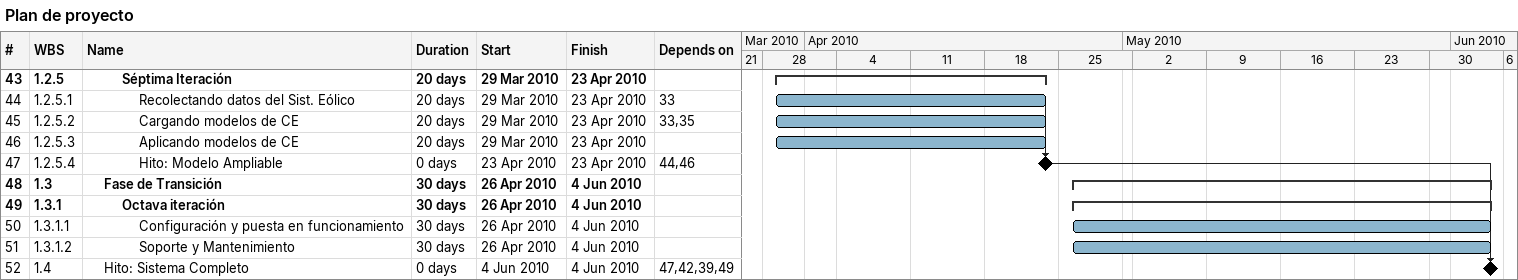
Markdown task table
Plan de proyecto

| ID | WBS | Task | Duration | Start | Finish | Predecessors |
|---|---|---|---|---|---|---|
| 43 | 1.2.5 | **Séptima Iteración** | 20d | 2010-03-29 | 2010-04-23 |  |
| 44 | 1.2.5.1 | Recolectando datos del Sist. Eólico | 20d | 2010-03-29 | 2010-04-23 | 33 |
| 45 | 1.2.5.2 | Cargando modelos de CE | 20d | 2010-03-29 | 2010-04-23 | 33, 35 |
| 46 | 1.2.5.3 | Aplicando modelos de CE | 20d | 2010-03-29 | 2010-04-23 |  |
| 47 | 1.2.5.4 | Hito: Modelo Ampliable | 0d | 2010-04-23 | 2010-04-23 | 44, 46 |
| 48 | 1.3 | **Fase de Transición** | 30d | 2010-04-26 | 2010-06-04 |  |
| 49 | 1.3.1 | **Octava iteración** | 30d | 2010-04-26 | 2010-06-04 |  |
| 50 | 1.3.1.1 | Configuración y puesta en funcionamiento | 30d | 2010-04-26 | 2010-06-04 |  |
| 51 | 1.3.1.2 | Soporte y Mantenimiento | 30d | 2010-04-26 | 2010-06-04 |  |
| 52 | 1.4 | Hito: Sistema Completo | 0d | 2010-06-04 | 2010-06-04 | 47, 42, 39, 49 |
